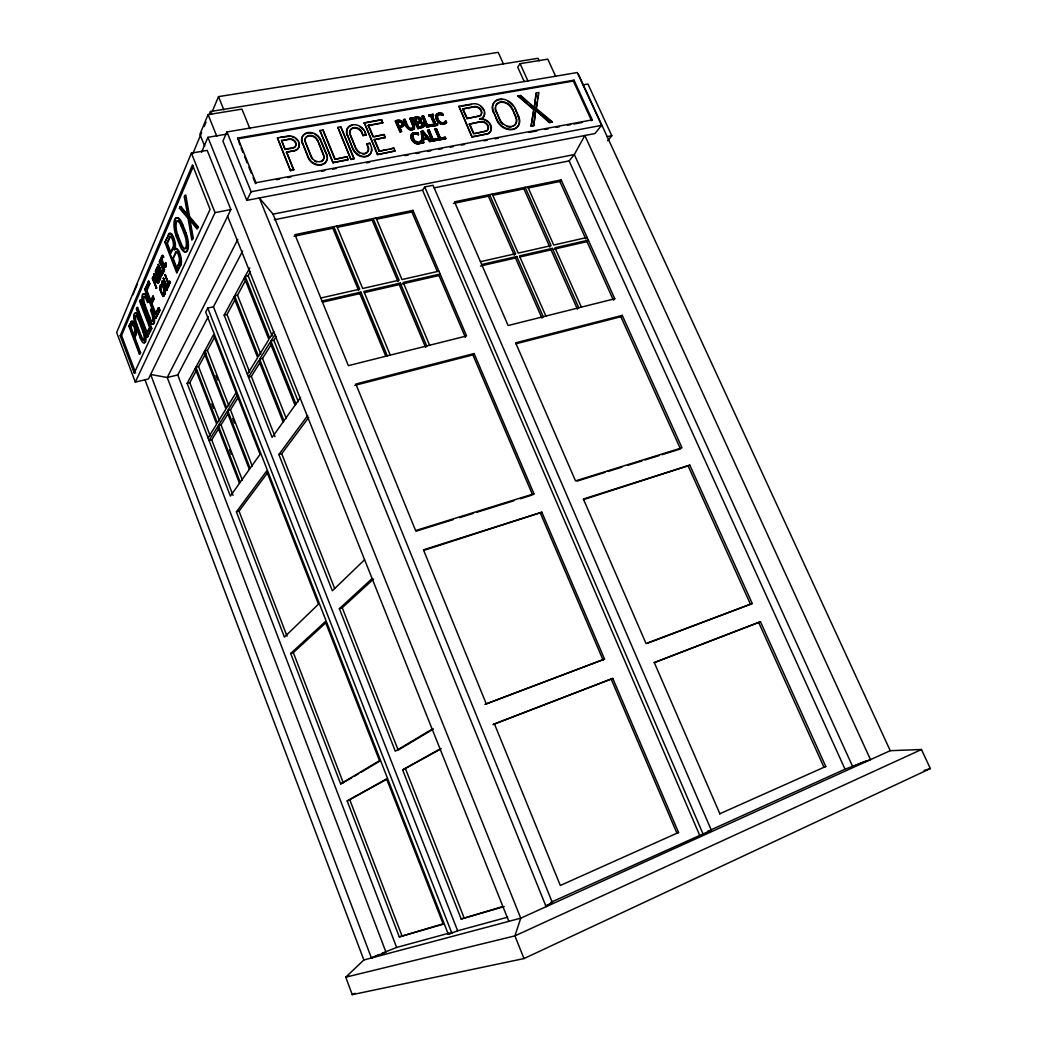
<?xml version="1.0" encoding="UTF-8"?>
<svg xmlns="http://www.w3.org/2000/svg" width="1047" height="1047" viewBox="0 0 1047 1047"><rect width="100%" height="100%" fill="white"/><g stroke="black" fill="none" stroke-linecap="round" stroke-linejoin="round"><path stroke-width="1.5" d="M411.039 135.573C410.398 141.044 417.387 146.58 421.876 142.13L421.025 140.455L421.732 142.353C416.523 147.849 407.401 138.413 412.322 133.296M421.287 120.601C421.483 116.322 415.895 117.042 413.29 117.971L417.91 128.624L423.381 126.962M161.068 286.053L160.662 288.671L162.036 293.173L163.424 295.071L163.816 291.877L164.444 293.513L163.149 296.576L159.929 289.522L160.479 284.719L161.382 284.548L162.01 286.197L160.296 286.93L161.29 292.309L162.966 295.136L164.157 294.05M161.382 284.548C156.016 287.14 166.839 304.232 163.79 291.93M162.416 255.547C158.372 259.669 168.358 274.929 165.426 262.889C167.729 274.497 157.063 258.439 162.678 255.442M158.791 271.5L158.045 268.542L157.102 269.864L158.254 272.861L156.736 269.943C157.757 266.37 159.327 271.88 157.901 272.94M402.323 124.763L402.48 124.135C401.891 119.646 393.24 121.112 399.169 126.373L402.048 125.3M530.79 105.001L534.271 108.011L536.025 93.222L538.943 92.345L536.182 109.124L538.616 111.152M534.271 108.011L536.339 92.79M533.577 109.595L518.029 95.984L533.891 109.163L531.104 126.137L533.721 125.653L535.318 112.199M533.721 125.653L535.802 110.275L549.727 122.329L552.319 121.845L536.509 108.692M536.182 109.124L537.294 101.69M537.739 98.719L538.394 94.256M531.104 126.137L533.891 109.163M419.873 120.837L419.009 118.782L416.614 118.691M423.956 126.137C425.553 123.166 419.939 122.447 421.182 120.994M437.581 115.785C435.984 119.947 442.187 126.02 445.459 121.347M412.74 135.312L414.272 140.586L418.394 142.444M436.115 115.131C434.924 119.777 439.753 125.627 444.674 123.768M422.425 125.719L421.287 123.114L417.112 123.232L418.813 127.158L422.334 125.849M414.507 128.415C406.629 107.095 417.648 123.14 413.63 129.37M403.671 125.692C405.045 121.02 398.711 119.319 395.36 121.125L399.967 131.843L401.551 131.372L399.823 127.368L402.846 126.53M421.038 121.203C423.001 116.636 415.724 116.125 413.29 117.971M191.405 153.124L116.662 332.514L135.299 382.116L148.478 378.949L230.864 209.557L207.214 150.375L191.405 153.124L215.028 212.633L135.299 382.116M132.877 294.901L137.419 283.999M249.919 128.689L241.936 109.11L208.091 114.633L199.898 134.265L204.689 146.253M192.805 153.713L201.626 132.616M204.152 126.582L206.05 122.067M209.191 114.529L210.46 111.506L538.014 58.292L539.179 60.844M412.976 127.917L413.264 126.281L409.953 118.363L411.379 118.115M413.29 127.25C409.246 132.498 405.241 122.224 404.888 119.45C406.668 121.164 407.519 130.718 412.767 128.048M212.175 111.689L218.496 96.625L498.215 52.35L503.358 63.762M134.252 373.072L120.222 335.747L192.465 164.903L210.094 209.361L134.252 373.072L135.587 372.758L121.544 335.446L193.42 166.12M201.534 152.325L207.934 137.314L227.264 134.029M128.873 326.245L131.385 321.822A7.224 2.173 76 0 1 135.115 325.107A7.224 2.173 76 0 1 136.175 334.503L134.854 337.514L140.599 352.734L139.382 354.069L128.873 326.245L131.385 321.822M147.365 333.26L137.563 307.452L136.869 307.609L136.319 308.878L147.104 337.239L150.637 330.891L149.642 328.287L148.949 328.444L146.685 333.417L149.642 328.287M139.617 301.196L140.874 299.743L151.776 328.392L151.2 329.635L150.506 329.792L139.617 301.196L140.874 299.743M159.026 307.726L155.336 314.427L158.306 307.883L159.026 307.726L160.047 310.396L155.754 318.367L144.682 289.391L148.844 281.185L149.852 283.829L146.96 290.543L150.99 301.065L150.284 301.222L146.253 290.686L149.145 283.973L148.137 281.329M164.889 242.276L169.012 234.253A8.886 2.932 77.1 0 1 173.789 237.748A8.886 2.932 77.1 0 1 174.954 249.539A8.899 2.958 77 0 1 179.796 253.138A8.899 2.958 77 0 1 180.935 264.904L176.681 272.704L164.889 242.276L169.012 234.253M189.769 218.888L193.276 238.022L191.797 239.737L188.08 218.404L179.469 208.288L180.149 206.678L180.922 206.534L187.675 214.831M180.149 206.678L187.871 216.166L184.337 196.901L185.816 195.108L189.559 216.65L198.367 226.95L196.862 228.704L189.01 219.045L192.517 238.179L191.797 239.737M137.563 307.452L137.013 308.721L143.256 325.146M149.459 299.913L145.376 289.247L148.844 281.185M180.922 206.534L179.469 208.288M131.66 324.505A4.332 1.309 76 0 1 133.898 326.481A4.332 1.309 76 0 1 134.54 332.108L133.218 335.132L130.351 327.554L132.341 324.361A4.332 1.309 76 0 1 132.603 324.007M169.339 237.172A5.654 1.872 77.1 0 1 172.389 239.397A5.654 1.872 77.1 0 1 173.135 246.909L170.347 253.217L166.591 243.545L170.085 237.028A5.654 1.872 77.1 0 1 171.446 236.583M133.885 334.975L131.019 327.397L132.341 324.361M156.461 288.305L152.561 278.162C154.367 272.757 157.207 281.826 155.309 283.842L156.461 288.305L152.208 278.24L153.739 276.094M155.911 270.427C161.945 278.044 158.712 292.257 153.896 274.327L154.55 273.555L158.293 281.983L158.49 278.751L155.911 270.427L155.244 271.212C160.112 278.214 158.725 289.561 154.197 273.633M159.929 279.732L155.99 269.485L157.168 267.129L158.45 267.783L160.754 274.484L159.929 279.732L161.317 275.78L159.236 271.356M163.712 271.906L164.641 269.812L163.869 268.83L163.358 271.984L163.607 270.165L160.073 262.012L163.554 272.259L161.827 275.426L158.176 264.433L162.036 273.424L158.176 264.433M160.44 261.946L159.772 262.705L159.366 261.658L160.649 259.473L163.934 269.445L160.283 259.551M171.093 253.06L167.337 243.401L170.085 237.028M155.545 270.506C160.557 277.429 159.641 292.322 154.249 274.249L154.55 273.555M160.296 279.654L156.343 269.419L157.521 267.05M162.193 275.361L158.529 264.354M160.649 259.473L159.366 261.658M159.772 262.705L160.073 262.012M153.307 278.633C155.1 274.942 155.885 283.724 154.707 282.284C156.291 277.102 150.362 275.597 154.864 282.69M165.806 262.758L164.942 266.147L162.586 261.384L162.22 257.824L163.607 257.078L162.311 255.507M158.254 272.861L158.607 272.063M159.785 277.861L158.333 274.078L159.406 272.678L160.152 277.782L160.728 275.112L159.759 272.613M160.152 277.782L158.686 274L159.314 272.678M143.112 294.534A8.991 2.788 76.3 0 1 147.81 298.434L148.818 301.065L147.548 302.518L148.124 301.209L147.117 298.591A8.991 2.788 76.3 0 0 142.418 294.665A8.991 2.788 76.3 0 0 143.701 306.405L148.674 319.44A9.004 2.801 76.2 0 0 153.412 323.471A9.004 2.801 76.2 0 0 152.142 311.731L151.134 309.101L151.828 308.944L152.836 311.587A8.991 2.801 76.2 0 1 154.576 320.343A8.991 2.801 76.2 0 1 152.823 324.177M161.67 273.503L163.083 271.042L162.036 273.424M163.568 269.524L163.869 268.83M171.643 251.804L173.318 248.021M163.934 269.445L164.235 268.765M139.382 354.069L139.932 352.891L134.173 337.658L135.508 334.647A7.224 2.173 76 0 0 134.435 325.251A7.224 2.173 76 0 0 130.705 321.979M150.284 301.222L153.189 296.105L154.197 298.748L151.998 303.695L156.042 314.27M156.095 288.383L156.762 287.624M161.827 275.426L163.201 272.338L162.73 271.108M150.99 301.065L153.189 296.105M226.95 131.961L222.919 141.044L246.804 200.357L594.879 133.571L601.632 125.339L577.29 72.531L226.95 131.961L251.097 191.758L246.804 200.357M155.336 314.427L151.292 303.852L153.49 298.905L152.482 296.249M165.439 288.004L164.536 290.006L165.426 293.356L164.745 294.128L161.971 281.224L167.101 289.679C165.923 293.095 163.751 283.567 166.761 290.412M166.813 287.336L167.886 284.98L168.724 286.132L166.97 289.26L163.306 278.227L167.18 287.258L163.306 278.227M168.462 283.724L169.535 281.342L170.373 282.494L168.606 285.661L164.929 274.576L168.816 283.645L164.929 274.576M165.112 294.05L162.324 281.146M167.324 289.181L163.659 278.149M168.973 285.582L165.295 274.497M176.276 268.477L179.848 262.103L176.276 268.477L172.493 258.753L176.04 252.327A5.667 1.885 77 0 1 176.406 251.83M177.008 268.32L173.239 258.609L176.04 252.327M147.548 302.518L146.541 299.9A5.994 1.858 76.3 0 0 143.413 297.283A5.994 1.858 76.3 0 0 144.264 305.109L149.25 318.17A5.994 1.872 76.2 0 0 152.404 320.853A5.994 1.872 76.2 0 0 151.553 313.027L150.559 310.396L151.134 309.101M161.029 286.053L161.657 286.263L161.016 284.627M163.816 288.723L164.536 287.114L162.311 283.07L164.903 287.035L163.816 288.723L162.311 283.07M164.745 294.128L164.17 290.084L165.073 288.082M164.17 291.812L164.196 292.466M167.18 287.258L168.253 284.902M168.816 283.645L169.902 281.263M166.408 290.49L167.101 289.679M166.97 289.26L168.358 286.211L167.886 284.98M168.606 285.661L170.02 282.572L169.535 281.342M239.842 144.879L237.839 138.021L574.005 80.174L592.262 119.868L591.581 120.706L573.35 81.038L574.005 80.174M147.104 337.239L149.943 331.048L148.949 328.444M150.506 329.792L151.082 328.549L140.167 299.9M155.754 318.367L159.327 310.553L158.306 307.883M176.681 272.704L180.189 265.061A8.899 2.945 77 0 0 179.037 253.295A8.899 2.945 77 0 0 174.208 249.696A8.886 2.932 77.1 0 0 173.043 237.891A8.886 2.932 77.1 0 0 168.266 234.397M196.862 228.704L198.367 226.95M277.429 137.89L290.503 170.7L293.814 169.693L286.538 152.011L294.207 150.637A8.638 6.936 31.1 0 0 298.814 141.973A8.638 6.936 31.1 0 0 288.174 136.018L277.429 137.89L290.503 170.7M237.839 138.021L255.965 182.741L255.52 183.618L253.112 177.663M280.504 137.353L287.938 136.463A8.638 6.936 31.1 0 1 290.019 136.372M423.682 126.661L423.354 122.931L420.606 121.779M281.486 140.73L289.378 138.937A5.183 4.162 31.1 0 1 295.764 142.51A5.183 4.162 31.1 0 1 292.99 147.706L292.767 148.151A5.183 4.162 31.1 0 0 295.529 142.955A5.183 4.162 31.1 0 0 289.142 139.382L281.486 140.73L285.098 149.525L281.708 140.272M437.437 115.995L437.855 115.222M237.813 239.397L167.258 377.496L385.99 952.181L371.41 957.966L150.65 374.486L167.258 377.496L177.768 374.957L208.366 316.521M293.579 170.124L286.538 152.011M413.042 134.749C410.516 138.937 417.19 145.899 420.75 140.939M242.616 251.084L213.444 306.81L207.764 308.08L205.696 312.085L448.338 934.343L457.657 930.796L507.625 917.172M286.302 152.456L294.207 150.637M327.017 159.223A10.3 8.284 32.3 0 1 318.524 165.177A10.3 8.284 32.3 0 1 308.276 157.94L302.452 142.889A10.3 8.245 31.9 0 1 307.897 132.576A10.3 8.245 31.9 0 1 320.591 139.683L326.651 154.197A10.3 8.284 32.3 0 1 321.233 164.615A10.3 8.284 32.3 0 1 308.512 157.495L302.452 142.889M305.488 142.353L311.548 156.945A6.871 5.523 32.3 0 0 320.029 161.683A6.871 5.523 32.3 0 0 323.641 154.747L317.581 140.206A6.858 5.497 31.9 0 0 309.127 135.482A6.858 5.497 31.9 0 0 305.488 142.353L311.312 157.39A6.871 5.523 32.3 0 0 312.15 158.856M319.963 130.482L333.051 162.822L348.232 159.615L347.002 156.723L334.831 159.353L322.96 129.959L319.963 130.482L333.051 162.822M321.272 161.631A6.871 5.523 32.3 0 0 323.392 155.178L317.581 140.206M187.151 383.333L213.483 334.778L260.075 454.333L230.366 496.095L187.151 383.333L189.795 382.692L196.443 370.481M300.581 397.428L272.141 437.397L224.15 315.121L249.736 267.927M320.591 139.683L320.343 140.128A10.287 8.245 31.9 0 0 315.147 134.448M203.995 352.276L225.969 408.997L217.344 422.962L195.868 367.248L198.564 366.607L205.984 352.996M236.046 392.677L226.675 407.859L204.649 351.059L207.398 350.405L214.792 336.846M224.15 315.121L227.003 314.466L235.248 299.363M244.37 277.835L268.883 339.477L258.491 356.307L234.593 295.843L237.512 295.202L245.823 279.968M273.777 331.533L269.733 338.102L245.168 276.356L248.139 275.714L250.442 271.5M337.854 127.368L350.941 159.497L354.161 158.516L340.812 126.844L337.854 127.368L350.941 159.497M340.812 126.844L353.899 158.961M326.651 154.197L326.402 154.629A10.3 8.284 32.3 0 1 327.044 156.945M436.534 114.385C433.497 119.253 440.355 127.053 445.433 123.389M411.131 134.88L413.146 132.838L417.858 132.864C420.227 136.869 414.913 132.341 413.329 134.513M371.476 148.818A10.13 8.075 34 0 1 364.487 156.906A10.13 8.075 34 0 1 353.205 149.747L347.395 134.932A10.117 8.036 33.6 0 1 352.577 124.802A10.117 8.036 33.6 0 1 365.01 131.817L365.966 135.102L363.047 135.626L361.83 132.773A6.74 5.353 33.6 0 0 353.546 128.1A6.74 5.353 33.6 0 0 350.091 134.854L356.163 149.211L350.339 134.409A6.74 5.353 33.6 0 1 353.794 127.655A6.74 5.353 33.6 0 1 362.092 132.328L363.047 135.626M379.093 151.2L393.829 148.098L395.059 150.951L377.391 154.603L364.304 122.761L381.684 119.724L382.639 122.996L368.164 125.535L373.007 136.921L384.144 134.526L385.361 137.366L374.224 139.761L379.093 151.2L387.128 149.721M347.002 156.723L334.831 159.353M445.904 123.18C447.488 122.342 445.407 119.502 444.844 122.133M353.205 149.747L347.395 134.932M368.164 125.535L382.901 122.551M365.01 131.817L365.966 135.102M421.025 140.455L419.337 142.287M362.877 153.974A6.753 5.379 34 0 0 367.903 147.077L366.947 143.766L369.866 143.243L371.083 146.109A10.13 8.075 34 0 1 365.927 156.343A10.13 8.075 34 0 1 353.467 149.315M364.042 123.206L381.684 119.724M369.866 143.243L366.686 144.211M367.903 147.077L366.947 143.766M374.224 139.761L385.361 137.366M374.564 136.634L384.144 134.526M395.36 121.125C398.698 118.403 406.393 121.661 403.265 126.281M422.203 126.072C424.048 123.075 419.022 121.452 417.112 123.232M377.391 154.603L395.059 150.951M294.024 236.242L332.841 228.246L333.81 226.649L359.697 289.168L320.788 298.015M399.169 126.373L401.066 125.797M414.272 128.729C409.011 134.396 400.988 121.007 405.019 119.227M208.091 437.96L216.664 424.061L195.239 368.426M247.38 374.316L257.68 357.629L233.834 297.256M401.42 131.582L399.823 127.368M399.967 131.843L401.551 131.372M240.195 482.274L218.352 425.592L227.003 411.68L249.356 469.396M250.115 468.336L227.709 410.542L237.106 395.4M283.959 420.776L259.617 359.173L270.034 342.395L295.018 405.228M295.935 403.959L270.885 341.021L274.955 334.477M413.199 127.001L409.953 118.363M393.829 148.098L390.348 149.132M239.475 483.282L217.684 426.692L209.073 440.538L211.716 439.845L219.504 427.372M218.352 425.592L221.048 424.899L228.167 413.513M227.709 410.542L230.458 409.835L238.193 397.454M283.096 421.993L258.805 360.482L248.479 377.103L251.332 376.397L259.983 362.537M259.617 359.173L262.535 358.467L271.395 344.267M270.885 341.021L273.869 340.314L276.316 336.388M415.24 118.926L416.588 122.054L415.24 118.926C417.805 116.138 422.543 120.876 418.211 121.766M427.608 125.352L432.359 124.501L432.908 125.745L426.587 127.08L421.98 116.453L423.538 115.981L427.464 125.561L423.538 115.981M417.91 128.624L422.818 127.341M418.813 127.158L421.993 126.164M428.851 115.249L433.118 114.306L433.445 115.602L432.097 115.837L435.761 124.266C439.688 123.232 436.259 126.975 433.471 125.836L433.131 124.541L434.492 124.305L430.814 115.864L429.322 116.322L428.851 115.249L433.118 114.306M418.342 134.814L417.858 132.864M429.322 116.322L430.814 115.864M422.216 143.046L423.799 142.562L422.216 143.046L421.352 131.464L423.106 131.15L431.351 141.175L429.702 141.672L427.438 138.858L423.341 139.604L427.582 138.649L429.846 141.45L431.351 141.175M432.097 115.837L433.589 115.379M421.208 131.686L423.106 131.15M422.674 132.982L426.653 137.497L422.674 132.982L423.21 138.322L426.653 137.497M426.587 127.08L432.908 125.745M433.236 139.46L437.999 138.597L438.536 139.853L432.215 141.201L427.582 130.535L429.152 130.064L433.092 139.683L429.152 130.064M423.21 138.322L422.818 132.76M427.464 125.561L432.359 124.501M337.37 227.317L372.156 220.145L373.177 218.561L399.103 280.203L362.655 288.488L336.768 226.047M433.471 125.836L437.725 124.881M433 124.763L434.492 124.305M439.295 114.503C445.564 116.976 442.122 111.074 437.803 113.573M435.761 124.266L437.253 123.808M443.064 115.327L442.58 113.403M440.525 138.125L445.263 137.262L445.813 138.518L439.518 139.866L434.885 129.226L436.442 128.755L440.381 138.348L436.442 128.755M432.215 141.201L438.536 139.853M445.839 120.863L446.428 122.748M458.952 106.271L472.04 137.078L486.646 134.003A8.873 6.884 37.9 0 0 490.742 125.077A8.873 6.884 37.9 0 0 479.945 118.861A8.86 6.845 37.5 0 0 484.041 110A8.86 6.845 37.5 0 0 473.257 103.784L458.952 106.271L472.04 137.078M433.092 139.683L437.999 138.597M439.518 139.866L445.813 138.518M462.604 108.98L474.474 106.519A5.641 4.358 37.5 0 1 481.332 110.472A5.641 4.358 37.5 0 1 478.728 116.112L466.857 118.612L462.604 108.98L474.173 106.951A5.641 4.358 37.5 0 1 481.044 110.903A5.641 4.358 37.5 0 1 478.427 116.544M440.381 138.348L445.263 137.262M466.857 118.612L478.728 116.112M274.301 219.752L422.517 190.161L424.729 186.942L433.052 185.293L711.345 830.219L550.735 902.383M485.428 131.241L473.545 133.807L469.278 124.122L481.162 121.609A5.654 4.384 37.9 0 1 488.033 125.561A5.654 4.384 37.9 0 1 485.428 131.241L474.998 133.532M376.554 219.229L411.89 211.952L412.976 210.368L466.582 335.956L348.363 365.652L294.94 234.646L412.976 210.368M479.945 118.861L479.644 119.293A8.86 6.845 37.5 0 0 481.45 118.677M322.581 302.151L359.88 293.605L360.914 292.113L387.311 355.862M555.63 76.287L547.79 59.156L520.097 63.671L517.702 67.126L524.207 81.509M469.278 124.122L481.162 121.609M518.618 116.309L518.304 116.741A12.773 9.829 38.5 0 1 512.52 129.579A12.773 9.829 38.5 0 1 496.985 120.601L493.634 111.977A12.773 9.803 38.3 0 1 499.445 99.216A12.773 9.803 38.3 0 1 514.967 108.168L518.618 116.309A12.786 9.829 38.5 0 1 512.834 129.161A12.786 9.829 38.5 0 1 497.286 120.169L493.634 111.977M502.573 124.017A9.58 7.368 38.5 0 1 499.668 120.117L496.317 111.492A9.58 7.355 38.3 0 1 500.675 101.925A9.58 7.355 38.3 0 1 512.31 108.652L515.962 116.793A9.58 7.368 38.5 0 1 511.63 126.425A9.58 7.368 38.5 0 1 499.969 119.685L496.317 111.492M517.715 96.416L520.66 95.526L534.585 107.579M513.279 126.177A9.58 7.368 38.5 0 0 515.648 117.212L512.31 108.652M402.323 124.92L401.511 125.81M514.967 108.168L518.304 116.741M399.234 284.601L400.32 283.109L426.744 345.968L425.592 347.355L399.234 284.601L364.421 292.571M236.4 511.852L266.605 471.058L318.484 604.184L284.391 637.086L236.4 511.852L239.043 511.093L267.509 472.825M364.513 559.779L332.357 590.809L278.855 454.503L307.661 415.607M535.802 110.275L549.4 122.748L552.319 121.845M278.855 454.503L281.722 453.717L308.734 417.413M488.386 196.195L489.577 194.624L515.543 253.714L514.299 255.206L488.386 196.195L453.351 203.406M402.113 283.946L438.994 275.505L440.146 274.013L403.2 282.454L429.623 345.235M492.613 195.318L523.919 188.866L525.149 187.308L551.115 245.626L518.213 253.112L492.247 194.075M434.008 187.871L569.123 160.898L574.319 154.55L584.828 135.495L870.502 759.625L845.034 769.205L707.837 831.292L711.345 830.219M528.107 188.002L559.87 181.458L561.166 179.901L614.772 298.748L613.372 300.123L587.001 241.621L588.335 240.156L554.949 247.786L581.386 307.124M607.613 140.743L611.814 135.744L587.943 84.035L583.323 84.833M515.517 257.981L516.773 256.515L543.223 316.718L541.914 318.092L515.517 257.981L480.481 266.003M423.237 127.171L423.826 126.438M519.744 257.012L551.049 249.853L552.345 248.375L578.782 307.779M472.878 354.907L474.095 353.546L533.97 493.791L532.609 494.93L472.878 354.907L354.802 385.375M437.711 115.445L438.811 114.463M412.898 134.958L414.651 133.78L418.604 134.579M436.403 114.607L437.149 113.796M515.935 343.796L620.858 316.731L622.271 315.369L682.003 447.802L575.51 480.887L515.648 342.84L622.271 315.369M363.859 959.981L345.732 977.191L352.263 994.65L523.984 958.568L930.338 768.577L921.465 749.521L890.238 750.686L520.739 918.18L363.859 959.981L145.023 379.878M290.673 653.485L325.29 621.643L379.485 760.659L340.641 783.902L290.673 653.485L293.33 652.595L325.709 622.913M432.856 728.712L395.295 751.183L339.372 608.687L371.764 578.886M339.372 608.687L342.238 607.744L373.57 579.03M403.409 126.059L399.692 127.59M446.572 122.525L445.289 123.598M423.813 550.408L541.822 512.205L604.538 659.113L486.332 703.859M419.847 120.902L416.588 122.054M583.48 499.628L689.842 465.169L752.269 603.556L647.491 643.238M552.41 902.71L546.128 906.676L259.342 197.948L273.045 214.138L552.41 902.71L545.5 905.851M438.13 115L440.591 114.228L443.313 115.091M340.641 783.902L351.661 777.882M354.449 776.22L358.624 773.72M361.411 772.058L379.511 761.248M433.078 729.236L398.174 750.097L342.238 607.744M484.826 704.435L604.538 659.113M347.185 800.981L386.592 778.889L443.234 924.2L399.273 936.908L347.185 800.981L386.579 779.374M504.183 906.597L461.164 919.017L402.637 769.898L440.761 748.526M402.637 769.898L440.944 748.945M437.005 114.005L438.929 113.076M494.42 723.87L493.045 724.629L612.783 678.417L678.548 832.483L560.315 885.474L494.42 723.87L612.783 678.417M654.179 662.751L760.462 621.722L825.769 766.483L719.669 813.82M921.465 749.521L514.928 935.874L345.732 977.191L348.716 975.856M861.236 762.831L852.729 766.692L574.319 154.55L273.045 214.138M352.263 994.65L355.234 993.302M448.338 934.343L452.618 932.432M371.41 957.966L379.407 954.419M449.399 933.06L396.63 947.443L382.076 953.241M461.164 919.017L502.586 906.584M399.273 936.908L443.012 923.834M760.462 621.722L654.257 662.489L719.93 813.925M752.269 603.556L646.025 643.512L583.362 499.013L689.842 465.169M825.769 766.483L823.897 767.111L758.735 622.599M444.229 122.46C440.578 124.135 437.358 119.79 437.437 116.466M862.663 762.19L866.589 760.907M541.822 512.205L423.459 549.832L486.174 703.636M678.548 832.483L676.846 833.019L611.239 679.241M533.97 493.791L415.607 530.567L355.849 384.013L474.095 353.546M415.973 531.195L453.299 519.587M459.515 517.65L473.519 513.305M476.621 512.336L513.946 500.728M520.163 498.791L531.051 495.401M577.172 481.07L604.93 472.433M608.006 471.477L621.879 467.171M628.043 465.248L641.929 460.929M645.004 459.973L658.877 455.667M661.966 454.699L680.458 448.954L620.858 316.731M924.082 770.474L930.338 768.577M413.002 133.061L417.727 133.087M413.081 129.475C407.074 131.634 405.15 123.258 403.579 119.489M614.772 298.748L508.135 325.525L454.503 201.835L561.166 179.901M139.932 352.891L140.599 352.734M322.005 301.013L360.914 292.113M400.32 283.109L363.872 291.446L390.269 355.116M481.685 264.525L516.773 256.515M552.345 248.375L519.43 255.9L545.88 316.037M553.641 249.265L587.001 241.621M134.173 337.658L134.854 337.514M140.835 336.846A5.85 1.78 75.9 0 0 143.884 339.542A5.85 1.78 75.9 0 0 143.046 331.951L138.165 319.099A5.85 1.78 76.1 0 0 135.142 316.469A5.85 1.78 76.1 0 0 135.992 324.06L140.835 336.846L141.515 336.689A5.85 1.78 75.9 0 0 143.753 339.922M140.285 338.063L140.965 337.906L136.136 325.146L135.456 325.29A8.769 2.657 76.1 0 1 134.173 313.904A8.769 2.657 76.1 0 1 138.701 317.843L143.596 330.721A8.782 2.67 75.9 0 1 144.866 342.107A8.782 2.67 75.9 0 1 140.285 338.063L135.456 325.29M438.929 271.147L401.983 279.549L376.056 217.959M480.455 261.698L515.543 253.714M587.118 237.447L553.719 245.037L527.753 186.772M134.54 332.108L135.22 331.964A4.332 1.309 76 0 0 135.194 328.47M151.082 328.549L151.776 328.392M120.222 335.747L121.544 335.446M143.596 330.721L144.277 330.564A8.769 2.683 75.9 0 1 145.965 339.961A8.769 2.683 75.9 0 1 143.518 342.277M143.046 331.951L143.727 331.794A5.85 1.78 75.9 0 1 144.198 333.208M149.943 331.048L150.637 330.891M135.508 334.647L136.175 334.503M130.351 327.554L131.019 327.397M138.165 319.099L138.845 318.942A5.85 1.78 76.1 0 0 138.309 317.699M149.25 318.17L149.943 318.013A5.994 1.872 76.2 0 0 152.731 321.18A5.994 1.872 76.2 0 0 153.111 315.854M148.674 319.44L149.368 319.283L144.394 306.248L143.701 306.405M129.396 325.028L130.077 324.884M135.992 324.06L136.673 323.903L141.515 336.689M150.559 310.396L151.252 310.252M152.142 311.731L152.836 311.587M159.327 310.553L160.047 310.396M151.553 313.027L152.26 312.87M138.701 317.843L139.395 317.686L144.277 330.564M146.541 299.9L147.247 299.743A5.994 1.858 76.3 0 0 145.494 296.811M153.49 298.905L154.197 298.748M148.124 301.209L148.818 301.065M144.264 305.109L144.957 304.952A5.994 1.858 76.3 0 1 144.944 296.523M151.292 303.852L151.998 303.695M147.117 298.591L147.81 298.434M144.682 289.391L145.376 289.247M146.253 290.686L146.96 290.543M149.145 283.973L149.852 283.829M155.309 283.842L155.244 279.379L153.608 276.199M180.189 265.061L180.935 264.904M165.779 262.823C165.662 270.833 160.086 260.31 162.285 257.065L163.581 257.143M163.607 257.078L162.966 255.416M172.493 258.753L173.239 258.609M174.208 249.696L174.954 249.539M180.372 243.742A9.881 3.324 77.2 0 0 185.764 247.642A9.881 3.324 77.2 0 0 184.494 234.515L181.157 225.995A9.881 3.311 77.3 0 0 175.817 222.173A9.881 3.311 77.3 0 0 177.074 235.287L180.372 243.742L181.131 243.585A9.881 3.324 77.2 0 0 185.856 248.401M179.691 245.26A13.179 4.424 77.2 0 0 186.876 250.455A13.179 4.424 77.2 0 0 185.201 232.971L181.851 224.424A13.179 4.41 77.3 0 0 174.718 219.333A13.179 4.41 77.3 0 0 176.406 236.818L179.691 245.26L180.45 245.103M176.406 236.818L177.152 236.674A13.179 4.41 77.3 0 1 176.118 233.56M166.591 243.545L167.337 243.401M192.517 238.179L193.276 238.022M185.201 232.971L185.96 232.814A13.179 4.437 77.2 0 1 188.198 248.348A13.179 4.437 77.2 0 1 183.016 249.932M177.074 235.287L177.833 235.143L181.131 243.585M181.851 224.424L182.61 224.28L185.96 232.814M181.157 225.995L181.916 225.851M185.044 195.252L188.8 216.794L189.559 216.65M215.028 212.633L230.864 209.557M607.195 136.634L611.814 135.744M188.08 218.404L188.853 218.26L182.139 210.382M251.097 191.758L601.632 125.339M255.965 182.741L592.262 119.868M184.337 196.901L185.11 196.757M276.434 179.704L279.641 179.102M287.689 177.597L290.896 176.995M321.455 171.276L324.662 170.674M332.71 169.169L335.917 168.567M366.476 162.848L369.696 162.246M405.058 155.623L408.278 155.021M416.313 153.516L419.533 152.914M427.582 151.409L430.788 150.807M438.837 149.302L442.043 148.7M450.092 147.195L453.299 146.593M461.347 145.088L464.554 144.486M483.858 140.874L487.064 140.272M495.113 138.767L498.32 138.165M528.879 132.446L536.915 130.94M544.95 129.435L548.17 128.833M556.206 127.328L559.425 126.726M567.461 125.221L570.68 124.619M573.9 124.017L581.936 122.512M290.739 170.255L293.814 169.693M333.299 162.377L348.232 159.615M351.19 159.065L354.161 158.516M472.328 136.647L486.646 134.003M531.418 125.719L534.049 125.234M427.582 130.535L429.008 130.286M434.885 129.226L436.298 128.964M285.321 149.08L292.99 147.706M363.309 135.181L366.228 134.67M286.629 149.25L291.236 148.425M403.448 119.698L404.888 119.45M409.809 118.586L411.249 118.337M421.98 116.453L423.394 116.204M397.323 122.093L400.635 121.949L402.349 124.357M518.029 95.984L520.66 95.526M461.832 106.153L471.372 104.491M237.433 138.924L573.35 81.038M439.819 113.207L442.436 113.626M157.364 267.077L158.856 271.369M542.267 114.175L552.005 122.263M520.346 95.958L527.308 101.991M188.8 216.794L197.595 227.107M422.962 131.372L431.207 141.384M193.695 223.718L197.634 228.547M161.971 281.224L166.735 289.757M578.389 74.232L890.238 750.686M569.123 160.898L845.034 769.205M520.097 63.671L527.937 80.985M559.87 181.458L585.77 238.912M688.285 466.295L750.568 604.459M523.919 188.866L549.819 247.105M551.049 249.853L577.434 309.166M462.892 108.548L467.145 118.18M469.58 123.69L473.846 133.375M445.119 137.471L445.669 138.728M432.974 114.529L433.445 115.602M437.123 124.017L437.594 125.103M432.228 115.628L435.905 124.043M430.683 116.086L434.348 124.514M428.995 115.026L429.466 116.112M433.131 124.541L433.602 125.627M435.029 129.003L439.661 139.644M432.215 124.711L432.764 125.967M437.855 138.806L438.405 140.062M422.111 116.23L426.731 126.857M427.726 130.325L432.359 140.992M417.243 123.009L418.944 126.949M413.434 117.761L418.041 128.415M397.467 121.871L399.3 126.15M424.729 186.942L703.047 833.975M395.491 120.902L400.098 131.621M422.517 190.161L699.566 835.035M381.422 120.169L382.639 122.996M383.869 134.971L385.087 137.811M411.89 211.952L437.149 271.16M438.994 275.505L465.378 337.343M540.448 513.305L603.02 659.963M368.426 125.09L373.269 136.476M374.486 139.33L379.354 150.768M364.304 122.761L377.653 154.171M372.156 220.145L398.017 281.695M322.96 129.959L335.079 158.922M320.958 141.581L325.8 153.189M332.841 228.246L358.663 290.66M359.88 293.605L385.61 355.771M241.046 147.863L242.852 152.339M244.671 156.801L247.079 162.756M248.885 167.232L251.306 173.187M218.496 96.625L223.888 109.948M210.46 111.506L211.612 114.372M208.091 114.633L216.821 136.346M207.934 137.314L520.739 918.18L514.928 935.874L523.984 958.568M227.618 216.245L508.829 921.36M248.139 275.714L272.115 335.891M273.869 340.314L298.316 401.695M237.512 295.202L260.808 354.095M262.535 358.467L286.289 418.499M227.003 314.466L249.644 372.091M251.332 376.397L275.008 436.625M281.722 453.717L334.634 588.375M405.516 768.773L464.057 917.735M183.591 230.104L184.704 232.944M213.444 306.81L457.657 930.796M207.764 308.08L451.924 933.374M168.567 249.736L177.427 272.547M207.398 350.405L228.835 405.66M230.458 409.835L252.275 466.059M215.983 375.493L217.724 379.969M232.683 418.564L234.449 423.119M198.564 366.607L219.464 420.763M221.048 424.899L242.328 480.023M211.834 403.828L213.575 408.343M229.555 449.791L231.269 454.254M189.795 382.692L210.146 435.748M211.716 439.845L233.01 495.349M239.043 511.093L287.048 636.21M293.33 652.595L343.311 782.881M349.855 799.947L401.943 935.73M150.624 302.963L154.707 313.629M177.768 374.957L396.63 947.443M144.957 304.952L149.943 318.013M140.311 301.039L144.329 311.574M145.468 314.584L149.485 325.12M136.869 307.609L146.685 333.417M144.381 328.13L147.784 337.082M139.382 320.369L143.177 330.368M130.653 329.02L140.062 353.912M162.665 282.991L164.17 288.645M185.411 198.367L186 201.574M186.588 204.78L188.342 214.413M189.651 222.828L191.235 231.963M191.771 235.012L192.556 239.58M423.485 139.395L423.669 142.785M421.352 131.464L422.36 142.837M186.929 246.032A9.881 3.324 77.2 0 1 186.51 247.511M177.833 235.143A9.881 3.311 77.3 0 1 176.145 223.521A9.881 3.311 77.3 0 1 179.979 222.226M134.553 318.654A8.769 2.67 76.1 0 1 134.526 315.003M134.841 313.76A8.769 2.67 76.1 0 1 139.395 317.686M175.333 230.235A13.179 4.41 77.3 0 1 174.967 228.01M174.914 221.231A13.179 4.41 77.3 0 1 182.61 224.28M132.93 323.942A4.332 1.309 76 0 1 133.322 324.164M134.173 325.395A4.332 1.309 76 0 1 134.932 327.371M151.985 323.719A8.991 2.801 76.2 0 1 151.095 322.698M175.294 252.484A5.667 1.872 77 0 1 178.37 254.774A5.667 1.872 77 0 1 179.102 262.26M178.003 252.523A5.667 1.885 77 0 1 178.579 253.439M179.116 254.617A5.667 1.885 77 0 1 179.574 255.978M172.598 238.075A5.654 1.872 77.1 0 1 173.58 240.601M173.92 242.04A5.654 1.872 77.1 0 1 173.867 246.752M142.785 299.586A8.991 2.788 76.3 0 1 142.772 295.817M144.551 334.7A5.85 1.78 75.9 0 1 144.211 339.843M136.673 323.903A5.85 1.78 76.1 0 1 135.6 317.136A5.85 1.78 76.1 0 1 137.72 316.718M368.164 146.632A6.753 5.379 34 0 1 364.722 153.464A6.753 5.379 34 0 1 356.412 148.779M347.146 135.377A10.117 8.036 33.6 0 1 352.355 125.234M359.618 126.661A10.117 8.036 33.6 0 1 363.518 130.09M298.578 142.418A8.638 6.936 31.1 0 1 293.971 151.082M292.165 136.777A8.638 6.936 31.1 0 1 294.22 137.654M296.052 138.95A8.638 6.936 31.1 0 1 297.544 140.573M302.23 143.334A10.287 8.245 31.9 0 1 303.63 134.984A10.287 8.245 31.9 0 1 312.7 133.401M480.861 122.041A5.641 4.371 37.9 0 1 487.405 125.365A5.641 4.371 37.9 0 1 486.279 131.281M316.443 161.892A6.871 5.523 32.3 0 1 314.807 161.199M489.315 123.585A8.873 6.884 37.9 0 1 486.345 134.422M481.685 119.201A8.873 6.884 37.9 0 1 487.758 121.897M511.342 126.844A9.58 7.368 38.5 0 1 506.84 126.478M496.016 111.924A9.58 7.355 38.3 0 1 495.27 107.658M495.794 105.734A9.58 7.355 38.3 0 1 503.712 102.436A9.58 7.355 38.3 0 1 512.009 109.071M359.605 152.967A6.753 5.379 34 0 1 356.988 150.663M304.834 141.253A6.858 5.497 31.9 0 1 309.69 135.835A6.858 5.497 31.9 0 1 317.346 140.651M481.083 106.846A8.86 6.845 37.5 0 1 483.74 110.432M484.355 112.422A8.86 6.845 37.5 0 1 482.916 117.604M493.333 112.409A12.76 9.803 38.3 0 1 502.102 99.53M508.122 101.507A12.76 9.803 38.3 0 1 513.03 105.865"/></g></svg>
